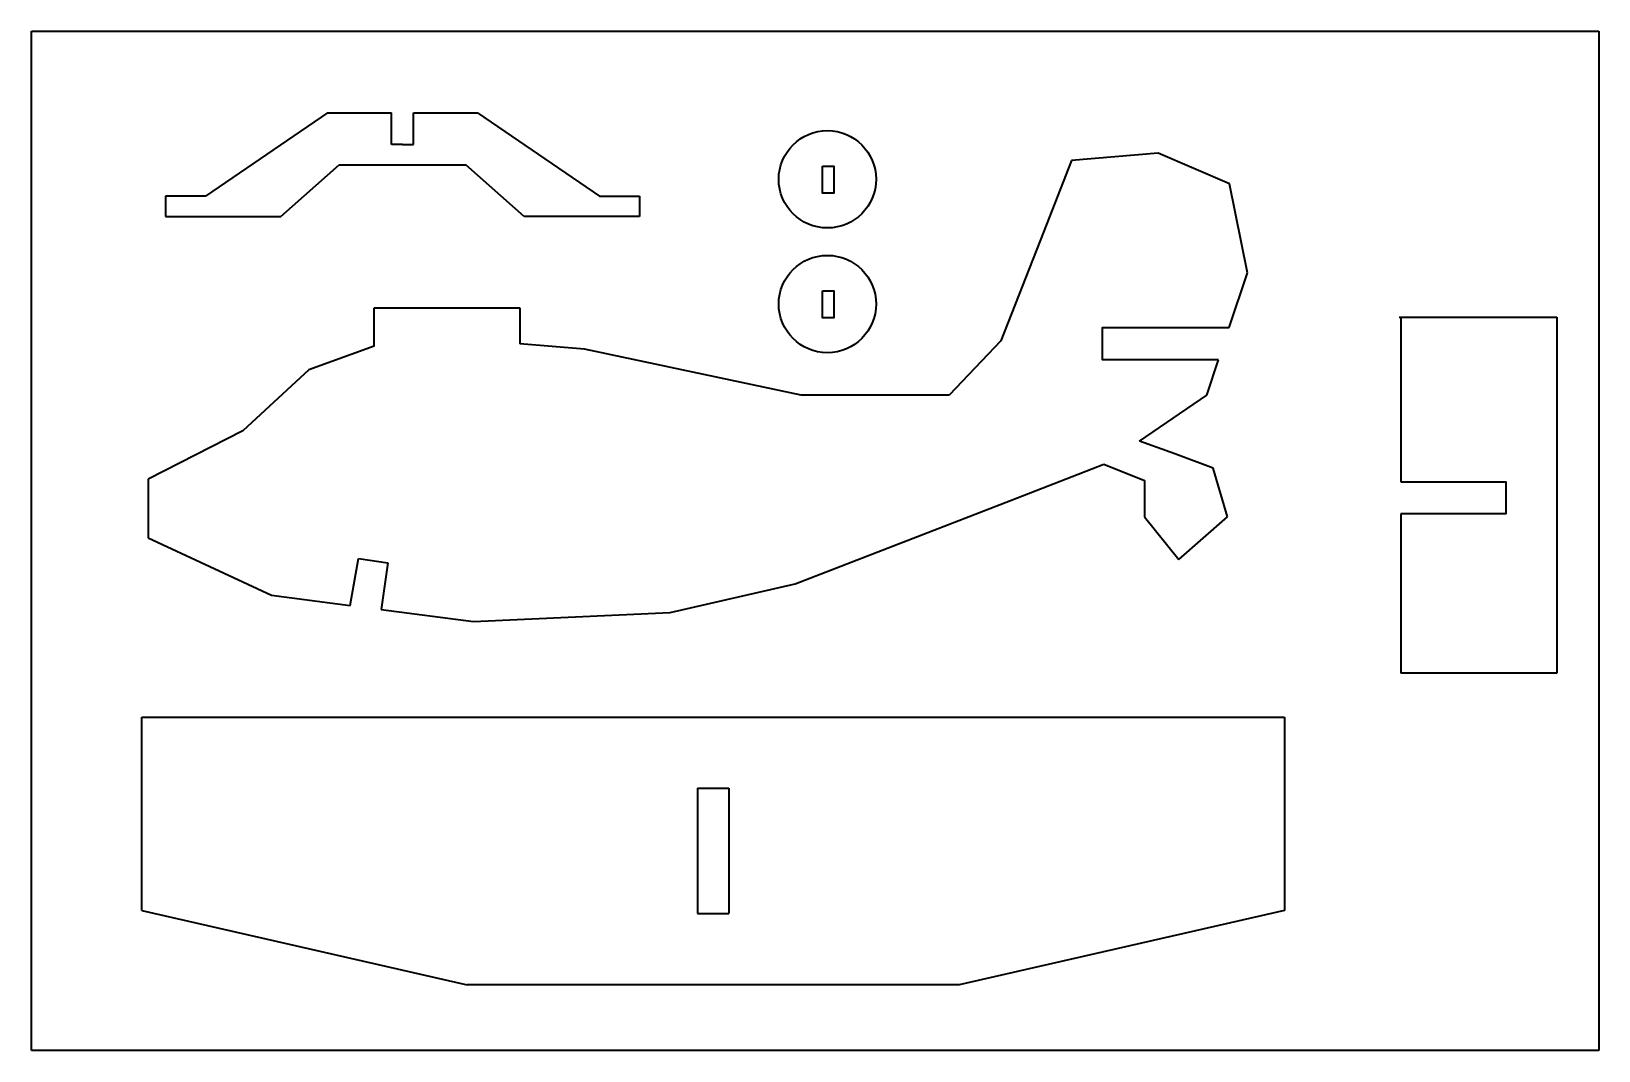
# Model space of a CAD drawing. Extents: x 220 to 363, y 555 to 648.
import ezdxf

# ---------------------------------------------------------------- set-up
doc = ezdxf.new("R2010")
doc.units = 0
doc.layers.get('0').update_dxf_attribs({"linetype": 'CONTINUOUS', "lineweight": 35})

msp = doc.modelspace()

# ---------------------------------------------------------------- linework, layer by layer
for p, q in [((219.81, 554.94), (219.81, 647.94)), ((219.81, 647.94), (362.81, 647.94)), ((362.81, 647.94), (362.81, 554.94)), ((246.84, 640.49), (235.69, 632.91)), ((246.84, 640.49), (252.66, 640.49)), ((252.66, 637.62), (252.66, 640.49)), ((254.68, 637.62), (254.68, 640.49)), ((254.68, 640.49), (260.5, 640.49)), ((260.5, 640.49), (271.66, 632.91)), ((253.67, 637.62), (252.66, 637.62)), ((253.67, 637.62), (254.68, 637.62)), ((322.63, 636.83), (314.71, 636.14)), ((329.14, 634.04), (322.63, 636.83)), ((242.57, 631.04), (247.9, 635.77)), ((247.9, 635.77), (259.44, 635.77)), ((264.77, 631.04), (259.44, 635.77)), ((314.71, 636.14), (312.15, 629.62)), ((330.77, 625.9), (329.14, 634.04)), ((235.69, 632.91), (232.05, 632.91)), ((232.05, 632.91), (232.05, 631.04)), ((271.66, 632.91), (275.29, 632.91)), ((275.29, 632.91), (275.29, 631.04)), ((232.05, 631.04), (242.57, 631.04)), ((275.29, 631.04), (264.77, 631.04)), ((312.15, 629.62), (308.25, 619.69)), ((329.11, 620.92), (330.77, 625.9)), ((251.1, 619.21), (251.1, 622.7)), ((251.1, 622.7), (264.37, 622.7)), ((264.37, 622.7), (264.37, 619.44)), ((344.6, 621.85), (358.98, 621.85)), ((344.75, 621.85), (344.75, 606.85)), ((358.98, 621.85), (358.98, 589.39)), ((251.1, 619.21), (245.14, 617.07)), ((270.27, 618.93), (264.37, 619.44)), ((308.25, 619.69), (303.54, 614.74)), ((290.05, 614.74), (270.27, 618.93)), ((327.05, 614.74), (328.13, 617.98)), ((245.14, 617.07), (239.09, 611.48)), ((303.54, 614.74), (290.05, 614.74)), ((320.92, 610.56), (327.05, 614.74)), ((239.09, 611.48), (230.48, 607.07)), ((324.13, 609.38), (320.92, 610.56)), ((327.65, 608.08), (324.13, 609.38)), ((309.13, 605.12), (317.65, 608.45)), ((317.65, 608.45), (321.36, 606.97)), ((328.95, 603.64), (327.65, 608.08)), ((230.48, 607.07), (230.48, 601.72)), ((321.36, 606.97), (321.36, 603.64)), ((289.51, 597.53), (309.13, 605.12)), ((321.36, 603.64), (324.5, 599.75)), ((324.5, 599.75), (328.95, 603.64)), ((344.75, 603.92), (344.75, 589.39)), ((230.48, 601.72), (241.72, 596.5)), ((248.9, 595.56), (249.66, 599.85)), ((249.66, 599.85), (252.34, 599.44)), ((252.34, 599.44), (251.73, 595.19)), ((241.72, 596.5), (248.9, 595.56)), ((278.1, 594.9), (289.51, 597.53)), ((251.73, 595.19), (260.16, 594.09)), ((260.16, 594.09), (278.1, 594.9)), ((358.98, 589.39), (344.75, 589.39)), ((229.9, 585.37), (334.15, 585.37)), ((229.9, 567.72), (229.9, 585.37)), ((334.15, 585.37), (334.15, 567.72)), ((280.59, 578.88), (280.59, 567.45)), ((280.59, 578.88), (283.45, 578.88)), ((283.45, 578.88), (283.45, 567.45)), ((229.9, 567.72), (259.57, 560.95)), ((334.15, 567.72), (304.47, 560.95)), ((280.59, 567.45), (283.45, 567.45)), ((304.47, 560.95), (259.57, 560.95)), ((362.81, 554.94), (219.81, 554.94))]:
    msp.add_line(p, q)
for points in [[(291.98, 635.64), (293.04, 635.64), (293.04, 633.18), (291.98, 633.18)], [(291.98, 624.26), (293.04, 624.26), (293.04, 621.79), (291.98, 621.79)]]:
    msp.add_lwpolyline(points, close=True)
for points in [[(328.13, 617.98), (317.53, 617.98), (317.53, 620.92), (329.11, 620.92)], [(344.75, 606.85), (354.34, 606.85), (354.34, 603.92), (344.75, 603.92)]]:
    msp.add_lwpolyline(points)
for centre in [(292.44, 634.44), (292.44, 623.06)]:
    msp.add_circle(centre, 4.44)

doc.saveas('drawing.dxf')
